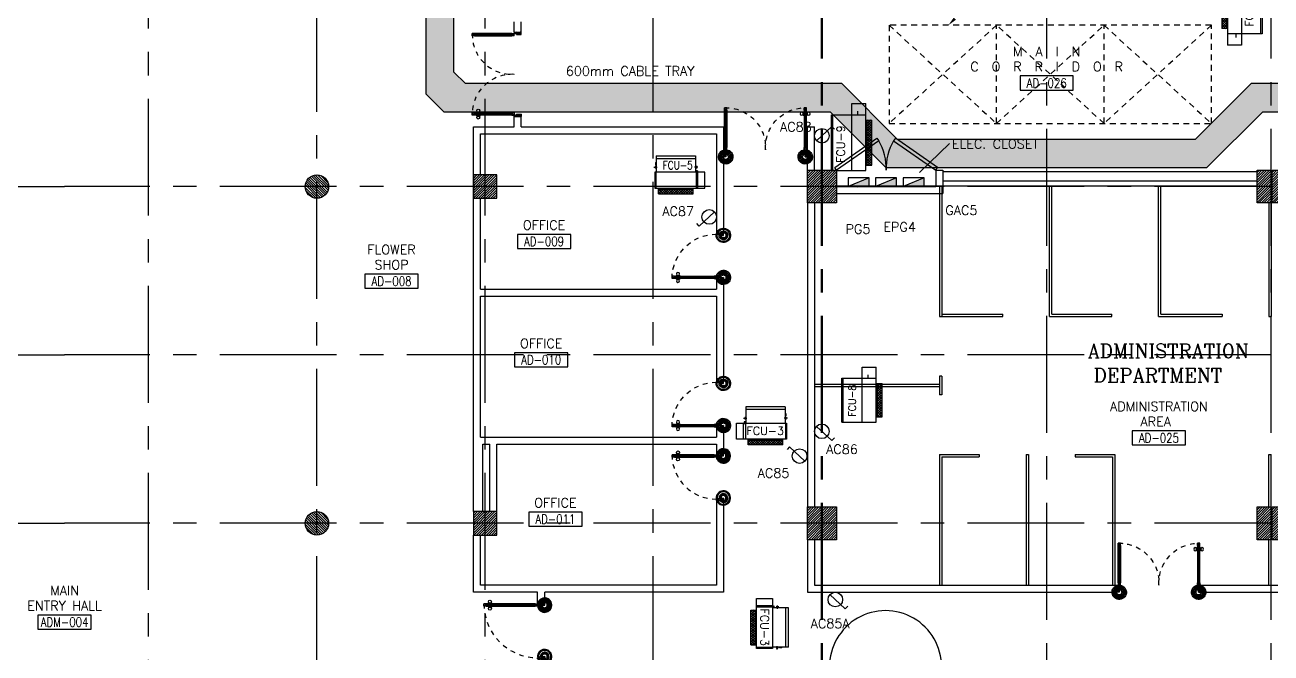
# Model space of a CAD drawing. Extents: x 417866.9 to 417960.2, y 43448 to 43538.2.
# Drawn here: x 417888.85 to 417915.52, y 43471.3 to 43484.73 of the extents above; entities that cross this region are included whole.
import ezdxf
from ezdxf.enums import TextEntityAlignment as Align

# ---------------------------------------------------------------- set-up
doc = ezdxf.new("R2010")
doc.units = 0
doc.header["$MEASUREMENT"] = 0
for name, pattern in [('CENTERX2', [4, 2.5, -0.5, 0.5, -0.5]), ('HIDDEN', [0.375, 0.25, -0.125]), ('HIDDEN2', [0.1875, 0.125, -0.0625])]:
    doc.linetypes.add(name, pattern=pattern)
doc.layers.get('0').update_dxf_attribs({"color": 11, "linetype": 'CONTINUOUS'})
for name, color, linetype in [('AXES', 11, 'CENTERX2'), ('COL', 11, 'CONTINUOUS'), ('DOOR', 11, 'CONTINUOUS'), ('E-HLINE', 3, 'HIDDEN'), ('E-PANELBX', 3, 'CONTINUOUS'), ('E-SOCKETS', 4, 'CONTINUOUS'), ('E-TRAY', 2, 'CONTINUOUS'), ('E-WI', 6, 'CONTINUOUS'), ('EJ', 11, 'CONTINUOUS'), ('FCU', 7, 'CONTINUOUS'), ('HAT', 11, 'CONTINUOUS'), ('HIDDEN', 11, 'HIDDEN2'), ('PART', 11, 'CONTINUOUS'), ('RM-BOX', 11, 'CONTINUOUS'), ('RM-IND', 11, 'CONTINUOUS'), ('RM-NAME', 11, 'CONTINUOUS'), ('RM-NO', 11, 'CONTINUOUS'), ('SCD', 2, 'CONTINUOUS'), ('WALL', 11, 'CONTINUOUS')]:
    doc.layers.add(name, color=color, linetype=linetype)
doc.styles.add('ROMANC', font='romanc', dxfattribs={"height": 0.1})
doc.styles.add('ROMANS', font='ROMANS.shx', dxfattribs={"width": 0.6})

# ---------------------------------------------------------------- blocks, each defined once
blk = doc.blocks.new('DOOR100')
at = {"layer": 'DOOR', "color": 7, "linetype": 'ByBlock'}
for p, q in [((-91, 1205), (-91, 1140)), ((-82, 1205), (-91, 1205)), ((-82, 1140), (-91, 1140)), ((-82, 1128), (-82, 1218)), ((-75, 1218), (-82, 1218)), ((-82, 1205), (-82, 1140)), ((-75, 1128), (-82, 1128)), ((-75, 1250), (-75, 1300)), ((-75, 1300), (-25, 1300)), ((-25, 1300), (-75, 1300)), ((-58, 1250), (-75, 1250)), ((-58, 1250), (-58, 1270)), ((-42, 1270), (-58, 1270)), ((-42, 1250), (-42, 1270)), ((-25, 1250), (-42, 1250)), ((-25, 1250), (-25, 1300)), ((-25, 1218), (-18, 1218)), ((-25, 1128), (-18, 1128)), ((-18, 1128), (-18, 1218)), ((-18, 1205), (-18, 1140)), ((-18, 1205), (-9, 1205)), ((-18, 1140), (-9, 1140)), ((-9, 1205), (-9, 1140)), ((-1200, 0), (-1200, 150)), ((-1200, 150), (-1175, 150)), ((-1200, 150), (-1200, 0)), ((-1150, 0), (-1200, 114)), ((-1150, 0), (-1200, 40)), ((-1150, 0), (-1200, 0)), ((-1175, 150), (-1175, 100)), ((-1175, 100), (-1150, 100)), ((-1150, 0), (-1163, 100)), ((-1150, 100), (-1150, 0)), ((-75, 200), (-58, 200)), ((-75, 150), (-75, 200)), ((-75, 150), (-25, 150)), ((-58, 200), (-58, 180)), ((-58, 180), (-42, 180)), ((-50, 0), (0, 114)), ((-50, 100), (-50, 0)), ((-50, 0), (-37, 100)), ((-25, 100), (-50, 100)), ((-50, 0), (0, 40)), ((-50, 0), (0, 0)), ((-42, 200), (-25, 200)), ((-42, 180), (-42, 200)), ((-25, 200), (-25, 150)), ((0, 150), (-25, 150)), ((-25, 150), (-25, 100)), ((0, 0), (0, 150)), ((0, 150), (0, 0))]:
    blk.add_line(p, q, dxfattribs=at)
at = {"layer": 'DOOR', "linetype": 'ByBlock'}
for p, q in [((-75, 1250), (-75, 200)), ((-58, 200), (-58, 1250)), ((-42, 200), (-42, 1250)), ((-25, 200), (-25, 1250))]:
    blk.add_line(p, q, dxfattribs=at)
at = {"layer": 'DOOR', "color": 7, "linetype": 'ByBlock'}
for centre in [(-124, 1173), (24, 1173)]:
    blk.add_circle(centre, 32.4, dxfattribs=at)
at = {"layer": 'DOOR', "linetype": 'HIDDEN', "ltscale": 0.5}
blk.add_arc((-25, 150), 1150, 90, 180, dxfattribs=at)
at = {"layer": 'DOOR', "color": 7, "linetype": 'ByBlock'}
for centre, radius, start, end in [((-1150, 0), 154, 103.7142, 108.8947), ((-1150, 0), 134, 100.72, 111.8402), ((-1150, 0), 94.4, 90, 121.9818), ((-1150, 0), 74.4, 90, 132.2236), ((-1150, 0), 54.4, 90, 156.7926), ((-1150, 0), 34.4, 90, 180), ((-1150, 0), 14.4, 90, 180), ((-50, 0), 94.4, 58.0182, 90), ((-50, 0), 74.4, 47.7764, 90), ((-50, 0), 54.4, 23.2074, 90), ((-50, 0), 34.4, 0, 90), ((-50, 0), 14.4, 0, 90), ((-50, 0), 134, 68.1598, 79.28), ((-50, 0), 114, 64.0838, 77.3774), ((-50, 0), 154, 71.1053, 76.2858)]:
    blk.add_arc(centre, radius, start, end, dxfattribs=at)
blk = doc.blocks.new('A$C49F1192B')
at = {"layer": 'DOOR', "color": 0, "linetype": 'ByBlock', "xscale": -1, "rotation": 270}
blk.add_blockref('DOOR100', (0, 1200), dxfattribs=at)
blk = doc.blocks.new('COL50')
at = {"layer": 'COL'}
blk.add_lwpolyline([(-250, 250), (-250, -250), (250, -250), (250, 250)], close=True, dxfattribs=at)
blk = doc.blocks.new('*X99')
at = {"color": 0}
for p, q in [((203889, 17902), (204348, 18361)), ((203889, 17955), (204295, 18361)), ((203889, 18008), (204242, 18361)), ((203889, 18061), (204189, 18361)), ((203889, 18114), (204136, 18361)), ((203889, 18167), (204083, 18361)), ((203889, 18220), (204030, 18361)), ((203889, 18273), (203977, 18361)), ((203889, 18326), (203923, 18361)), ((203901, 17861), (204389, 18349)), ((203954, 17861), (204389, 18296)), ((204007, 17861), (204389, 18243)), ((204060, 17861), (204389, 18190)), ((204113, 17861), (204389, 18137)), ((204166, 17861), (204389, 18084)), ((204219, 17861), (204389, 18031)), ((204272, 17861), (204389, 17978)), ((204325, 17861), (204389, 17924)), ((204378, 17861), (204389, 17871))]:
    blk.add_line(p, q, dxfattribs=at)
blk = doc.blocks.new('RM1')
at = {"layer": 'RM-BOX'}
blk.add_lwpolyline([(570, -200), (-570, -200), (-570, -500), (570, -500)], close=True, dxfattribs=at)
at = {"layer": 'RM-NAME', "style": 'ROMANS'}
for tag, p in [('ROOMNAME1', (0, 324)), ('ROOMNAME2', (0, 0))]:
    blk.add_attdef(tag, text='', height=200, dxfattribs=at).set_placement(p, align=Align.MIDDLE)
at = {"layer": 'RM-NO', "style": 'ROMANS', "width": 0.8}
blk.add_attdef('ROOMNO', text='', height=200, dxfattribs=at).set_placement((0, -350), align=Align.MIDDLE)
blk = doc.blocks.new('*X96')
at = {"color": 0}
for p, q in [((203888, 25061), (204388, 25561)), ((203889, 25114), (204335, 25561)), ((203889, 25167), (204282, 25561)), ((203889, 25220), (204229, 25561)), ((203889, 25273), (204176, 25561)), ((203889, 25326), (204123, 25561)), ((203889, 25379), (204070, 25561)), ((203889, 25432), (204017, 25561)), ((203889, 25486), (203964, 25561)), ((203889, 25539), (203911, 25561)), ((203941, 25061), (204389, 25508)), ((203994, 25061), (204389, 25455)), ((204047, 25061), (204389, 25402)), ((204100, 25061), (204389, 25349)), ((204153, 25061), (204389, 25296)), ((204207, 25061), (204389, 25243)), ((204260, 25061), (204389, 25190)), ((204313, 25061), (204389, 25137)), ((204366, 25061), (204389, 25084))]:
    blk.add_line(p, q, dxfattribs=at)
blk = doc.blocks.new('A$C272A55A0')
at = {"layer": 'DOOR', "color": 0, "linetype": 'ByBlock'}
for p, q in [((0, 900), (0, 1050)), ((50, 1050), (0, 1050)), ((0, 900), (25, 900)), ((25, 950), (50, 950)), ((25, 900), (25, 950)), ((75, 900), (25, 900)), ((25, 850), (25, 900)), ((42, 850), (25, 850)), ((58, 870), (42, 870)), ((42, 870), (42, 850)), ((50, 950), (50, 1050)), ((58, 850), (58, 870)), ((75, 850), (58, 850)), ((75, 900), (75, 850)), ((1725, 900), (1775, 900)), ((1725, 900), (1725, 850)), ((1725, 850), (1742, 850)), ((1742, 870), (1758, 870)), ((1742, 850), (1742, 870)), ((1750, 950), (1750, 1050)), ((1750, 1050), (1800, 1050)), ((1775, 950), (1750, 950)), ((1758, 870), (1758, 850)), ((1758, 850), (1775, 850)), ((1775, 900), (1775, 950)), ((1800, 900), (1775, 900)), ((1775, 850), (1775, 900)), ((1800, 1050), (1800, 900)), ((25, 50), (42, 50)), ((25, 50), (25, 0)), ((25, 0), (75, 0)), ((75, 0), (25, 0)), ((42, 50), (42, 30)), ((42, 30), (58, 30)), ((58, 50), (75, 50)), ((58, 50), (58, 30)), ((75, 50), (75, 0)), ((1718, 160), (1709, 160)), ((1709, 95), (1709, 160)), ((1718, 95), (1709, 95)), ((1725, 173), (1718, 173)), ((1718, 173), (1718, 83)), ((1718, 95), (1718, 160)), ((1725, 83), (1718, 83)), ((1742, 50), (1725, 50)), ((1725, 50), (1725, 0)), ((1775, 0), (1725, 0)), ((1725, 0), (1775, 0)), ((1742, 50), (1742, 30)), ((1758, 30), (1742, 30)), ((1775, 50), (1758, 50)), ((1758, 50), (1758, 30)), ((1775, 173), (1782, 173)), ((1775, 83), (1782, 83)), ((1775, 50), (1775, 0)), ((1782, 173), (1782, 83)), ((1782, 160), (1791, 160)), ((1782, 95), (1782, 160)), ((1782, 95), (1791, 95)), ((1791, 95), (1791, 160))]:
    blk.add_line(p, q, dxfattribs=at)
at = {"layer": 'DOOR', "color": 9, "linetype": 'ByBlock'}
for p, q in [((50, 1050), (0, 1010)), ((50, 1050), (0, 937)), ((50, 1050), (37, 950)), ((1750, 1050), (1800, 1010)), ((1750, 1050), (1800, 937)), ((1750, 1050), (1763, 950))]:
    blk.add_line(p, q, dxfattribs=at)
at = {"layer": 'DOOR', "linetype": 'ByBlock'}
for p, q in [((25, 850), (25, 50)), ((42, 850), (42, 50)), ((58, 850), (58, 50)), ((75, 50), (75, 850)), ((1725, 50), (1725, 850)), ((1742, 850), (1742, 50)), ((1758, 850), (1758, 50)), ((1775, 850), (1775, 50))]:
    blk.add_line(p, q, dxfattribs=at)
at = {"layer": 'DOOR', "color": 0, "linetype": 'ByBlock'}
for centre in [(1676, 128), (1824, 128)]:
    blk.add_circle(centre, 32.4, dxfattribs=at)
at = {"layer": 'DOOR', "color": 9, "linetype": 'ByBlock'}
for centre, radius, start, end in [((50, 1050), 54.4, 203.2074, 270), ((50, 1050), 74.4, 227.7764, 270), ((50, 1050), 94.4, 238.0182, 270), ((50, 1050), 114, 244.0838, 257.3774), ((50, 1050), 134, 248.1598, 259.28), ((50, 1050), 154, 251.1053, 256.2858), ((50, 1050), 34.4, 180, 270), ((50, 1050), 14.4, 180, 270), ((1750, 1050), 14.4, 270, 0), ((1750, 1050), 34.4, 270, 0), ((1750, 1050), 54.4, 270, 336.7926), ((1750, 1050), 74.4, 270, 312.2236), ((1750, 1050), 94.4, 270, 301.9818), ((1750, 1050), 114, 282.6226, 295.9162), ((1750, 1050), 134, 280.72, 291.8402), ((1750, 1050), 154, 283.7142, 288.8947)]:
    blk.add_arc(centre, radius, start, end, dxfattribs=at)
at = {"layer": 'DOOR', "linetype": 'HIDDEN', "ltscale": 0.5}
for centre, start, end in [((50, 851), 268.3174, 3.2965), ((1750, 851), 176.7035, 271.6826)]:
    blk.add_arc(centre, 851, start, end, dxfattribs=at)
at = {"layer": 'WALL', "linetype": 'ByBlock'}
blk.add_line((1800, 900), (1800, 1050), dxfattribs=at)
blk = doc.blocks.new('C11')
at = {"layer": 'HAT'}
h = blk.add_hatch(dxfattribs=at)
h.set_pattern_fill('ANSI31', color=256, scale=300, style=0)
h.set_pattern_definition([(45, (-383765.23, -62181), (-26.5165043, 26.5165043), [])])
h.paths.add_polyline_path([(-20, 350), (-20, 700), (-320, 700), (-320, 350)])
h.paths.add_polyline_path([(-320, 0), (-20, 0), (-20, 350), (-320, 350)])
h = blk.add_hatch(dxfattribs=at)
h.set_pattern_fill('ANSI31', color=256, scale=300, style=0)
h.set_pattern_definition([(45, (-383445.23, -62181), (-26.5165043, 26.5165043), [])])
h.paths.add_polyline_path([(300, 350), (300, 700), (0, 700), (0, 350)])
h.paths.add_polyline_path([(0, 0), (300, 0), (300, 350), (0, 350)])
at = {"layer": 'COL'}
for points in [[(-20, 700), (-20, 0), (-320, 0), (-320, 700)], [(300, 700), (300, 0), (0, 0), (0, 700)]]:
    blk.add_lwpolyline(points, close=True, dxfattribs=at)
blk = doc.blocks.new('DOOR1000')
at = {"layer": 'DOOR', "color": 7, "linetype": 'ByBlock'}
for p, q in [((-150, 0), (0, 0)), ((-150, 0), (-150, -25)), ((0, -50), (-114, 0)), ((0, -50), (-40, 0)), ((0, -50), (0, 0)), ((-1100, -25), (-1100, -75)), ((-1100, -75), (-1100, -25)), ((-1050, -25), (-1100, -25)), ((-1050, -75), (-1100, -75)), ((-1070, -42), (-1070, -58)), ((-1050, -42), (-1070, -42)), ((-1050, -58), (-1070, -58)), ((-1050, -25), (-1050, -42)), ((-1050, -58), (-1050, -75)), ((-1018, -25), (-1018, -18)), ((-928, -18), (-1018, -18)), ((-1018, -75), (-1018, -82)), ((-928, -82), (-1018, -82)), ((-1005, -18), (-1005, -9)), ((-1005, -9), (-940, -9)), ((-1005, -18), (-940, -18)), ((-1005, -82), (-1005, -91)), ((-1005, -82), (-940, -82)), ((-1005, -91), (-940, -91)), ((-940, -18), (-940, -9)), ((-940, -82), (-940, -91)), ((-928, -25), (-928, -18)), ((-928, -75), (-928, -82)), ((-200, -25), (-150, -25)), ((-200, -42), (-200, -25)), ((-180, -42), (-200, -42)), ((-200, -58), (-180, -58)), ((-200, -75), (-200, -58)), ((-150, -75), (-200, -75)), ((-180, -58), (-180, -42)), ((-150, -25), (-100, -25)), ((-150, -75), (-150, -25)), ((-100, -25), (-100, -50)), ((0, -50), (-100, -37)), ((-100, -50), (0, -50)), ((-150, -975), (-100, -975)), ((-150, -1000), (-150, -975)), ((-150, -1000), (0, -1000)), ((0, -1000), (-150, -1000)), ((0, -950), (-114, -1000)), ((-100, -975), (-100, -950)), ((0, -950), (-100, -963)), ((-100, -950), (0, -950)), ((0, -950), (-40, -1000)), ((0, -950), (0, -1000))]:
    blk.add_line(p, q, dxfattribs=at)
at = {"layer": 'DOOR', "linetype": 'ByBlock'}
for p, q in [((-200, -25), (-1050, -25)), ((-200, -42), (-1050, -42)), ((-200, -58), (-1050, -58)), ((-1050, -75), (-200, -75))]:
    blk.add_line(p, q, dxfattribs=at)
at = {"layer": 'DOOR', "color": 7, "linetype": 'ByBlock'}
for centre in [(-973, 24), (-973, -124)]:
    blk.add_circle(centre, 32.4, dxfattribs=at)
for centre, radius, start, end in [((0, -50), 154, 161.1053, 166.2858), ((0, -50), 94.4, 148.0182, 180), ((0, -50), 134, 158.1598, 169.28), ((0, -50), 114, 154.0838, 167.3774), ((0, -50), 74.4, 137.7764, 180), ((0, -50), 54.4, 113.2074, 180), ((0, -50), 34.4, 90, 180), ((0, -50), 14.4, 90, 180), ((0, -950), 154, 193.7142, 198.8947), ((0, -950), 134, 190.72, 201.8402), ((0, -950), 94.4, 180, 211.9818), ((0, -950), 74.4, 180, 222.2236), ((0, -950), 54.4, 180, 246.7926), ((0, -950), 34.4, 180, 270), ((0, -950), 14.4, 180, 270)]:
    blk.add_arc(centre, radius, start, end, dxfattribs=at)
at = {"layer": 'DOOR', "linetype": 'HIDDEN', "ltscale": 0.5}
blk.add_arc((-150, -25), 950, 180, 270, dxfattribs=at)
blk = doc.blocks.new('*X222')
at = {"color": 0}
for p, q in [((-750, 2538), (-672, 2616)), ((-750, 2591), (-725, 2616)), ((-660, 2516), (-750, 2606)), ((-713, 2516), (-750, 2553)), ((-719, 2516), (-619, 2616)), ((-607, 2516), (-707, 2616)), ((-666, 2516), (-566, 2616)), ((-554, 2516), (-654, 2616)), ((-613, 2516), (-513, 2616)), ((-501, 2516), (-601, 2616)), ((-560, 2516), (-460, 2616)), ((-448, 2516), (-548, 2616)), ((-507, 2516), (-407, 2616)), ((-394, 2516), (-494, 2616)), ((-454, 2516), (-354, 2616)), ((-341, 2516), (-441, 2616)), ((-401, 2516), (-301, 2616)), ((-288, 2516), (-388, 2616)), ((-348, 2516), (-248, 2616)), ((-235, 2516), (-335, 2616)), ((-295, 2516), (-195, 2616)), ((-182, 2516), (-282, 2616)), ((-242, 2516), (-142, 2616)), ((-129, 2516), (-229, 2616)), ((-189, 2516), (-89, 2616)), ((-76, 2516), (-176, 2616)), ((-136, 2516), (-36, 2616)), ((-23, 2516), (-123, 2616)), ((-83, 2516), (17, 2616)), ((30, 2516), (-70, 2616)), ((-30, 2516), (70, 2616)), ((83, 2516), (-17, 2616)), ((23, 2516), (123, 2616)), ((136, 2516), (36, 2616)), ((76, 2516), (176, 2616)), ((189, 2516), (89, 2616)), ((129, 2516), (215, 2601)), ((215, 2543), (142, 2616)), ((182, 2516), (215, 2548)), ((215, 2596), (195, 2616))]:
    blk.add_line(p, q, dxfattribs=at)
blk = doc.blocks.new('WAP16')
at = {"color": 6}
for p, q in [((-597, 0), (-597, -737)), ((-597, 0), (597, 0)), ((597, 0), (597, -737)), ((-597, -437), (597, -437)), ((-597, -737), (597, -737))]:
    blk.add_line(p, q, dxfattribs=at)
at = {"color": 2}
for p, q in [((-597, -32), (597, -32)), ((597, -437), (835, -437)), ((835, -437), (835, -737)), ((-482, -737), (-482, -862)), ((-482, -762), (482, -762)), ((482, -737), (482, -862)), ((597, -737), (835, -737)), ((-482, -862), (482, -862))]:
    blk.add_line(p, q, dxfattribs=at)
at = {"color": 7}
blk.add_line((597, -562), (670, -562), dxfattribs=at)
at = {"color": 2}
blk.add_blockref('*X222', (268, -3378), dxfattribs=at)
blk = doc.blocks.new('*X220')
at = {"color": 0}
for p, q in [((23912, -1650), (23966, -1596)), ((23912, -1597), (23913, -1596)), ((23919, -1696), (24019, -1596)), ((24023, -1696), (23923, -1596)), ((23972, -1696), (24072, -1596)), ((24076, -1696), (23976, -1596)), ((24025, -1696), (24125, -1596)), ((24129, -1696), (24029, -1596)), ((24078, -1696), (24178, -1596)), ((24182, -1696), (24082, -1596)), ((24131, -1696), (24231, -1596)), ((24235, -1696), (24135, -1596)), ((24184, -1696), (24284, -1596)), ((24288, -1696), (24188, -1596)), ((24237, -1696), (24337, -1596)), ((24341, -1696), (24241, -1596)), ((24290, -1696), (24390, -1596)), ((24394, -1696), (24294, -1596)), ((24343, -1696), (24443, -1596)), ((24447, -1696), (24347, -1596)), ((24396, -1696), (24496, -1596)), ((24500, -1696), (24400, -1596)), ((24449, -1696), (24549, -1596)), ((24553, -1696), (24453, -1596)), ((24502, -1696), (24602, -1596)), ((24606, -1696), (24506, -1596)), ((24624, -1660), (24559, -1596)), ((24624, -1607), (24612, -1596)), ((23970, -1696), (23912, -1638)), ((23917, -1696), (23912, -1691)), ((24555, -1696), (24624, -1628)), ((24608, -1696), (24624, -1681))]:
    blk.add_line(p, q, dxfattribs=at)
blk = doc.blocks.new('WAP12')
at = {"color": 6}
for p, q in [((-559, 529), (381, 529)), ((-559, 529), (-559, -208)), ((381, 529), (381, -208)), ((-559, 92), (381, 92)), ((-559, -208), (381, -208))]:
    blk.add_line(p, q, dxfattribs=at)
at = {"color": 2}
for p, q in [((-559, 497), (381, 497)), ((381, 92), (619, 92)), ((619, 92), (619, -208)), ((-445, -208), (-445, -333)), ((-445, -233), (267, -233)), ((267, -208), (267, -333)), ((381, -208), (619, -208)), ((-445, -333), (267, -333))]:
    blk.add_line(p, q, dxfattribs=at)
at = {"color": 7}
blk.add_line((381, -34), (455, -34), dxfattribs=at)
at = {"color": 2}
blk.add_blockref('*X220', (-24357, 1362), dxfattribs=at)
blk = doc.blocks.new('*X226')
at = {"color": 0}
for p, q in [((16890, -2467), (16943, -2414)), ((16890, -2520), (16990, -2420)), ((16990, -2565), (16890, -2465)), ((16890, -2573), (16990, -2473)), ((16990, -2619), (16890, -2519)), ((16890, -2626), (16990, -2526)), ((16990, -2672), (16890, -2572)), ((16890, -2679), (16990, -2579)), ((16990, -2725), (16890, -2625)), ((16890, -2732), (16990, -2632)), ((16990, -2512), (16892, -2414)), ((16990, -2459), (16945, -2414)), ((16990, -2778), (16890, -2678)), ((16890, -2785), (16990, -2685)), ((16990, -2831), (16890, -2731)), ((16890, -2838), (16990, -2738)), ((16990, -2884), (16890, -2784)), ((16890, -2891), (16990, -2791)), ((16990, -2937), (16890, -2837)), ((16890, -2944), (16990, -2844)), ((16990, -2990), (16890, -2890)), ((16890, -2997), (16990, -2897)), ((16990, -3043), (16890, -2943)), ((16890, -3050), (16990, -2950)), ((16990, -3096), (16890, -2996)), ((16890, -3103), (16990, -3003)), ((16990, -3149), (16890, -3049)), ((16944, -3155), (16890, -3102)), ((16892, -3155), (16990, -3056)), ((16945, -3155), (16990, -3109))]:
    blk.add_line(p, q, dxfattribs=at)
blk = doc.blocks.new('WHE06')
at = {"color": 2}
for p, q in [((689, 621), (346, 621)), ((346, 621), (346, 469)), ((689, 469), (689, 621)), ((60, -422), (60, 422)), ((212, 437), (269, 437)), ((232, 452), (232, 422)), ((232, 452), (252, 452)), ((242, 472), (242, 399)), ((252, 452), (252, 422)), ((305, 448), (373, 448)), ((321, 458), (321, 438)), ((321, 458), (346, 458)), ((321, 438), (346, 438)), ((346, 430), (689, 430)), ((811, 371), (689, 371)), ((711, -371), (711, 371)), ((811, -371), (811, 371)), ((142, -437), (142, -422)), ((142, -437), (197, -437)), ((197, -437), (197, -422)), ((221, -437), (269, -437)), ((232, -452), (232, -422)), ((232, -452), (252, -452)), ((242, -472), (242, -399)), ((252, -452), (252, -422)), ((346, -430), (689, -430)), ((811, -371), (689, -371))]:
    blk.add_line(p, q, dxfattribs=at)
at = {"color": 6}
for p, q in [((0, -422), (0, 422)), ((0, 422), (346, 422)), ((346, 469), (346, -451)), ((689, 469), (346, 469)), ((689, -451), (689, 469)), ((0, -422), (346, -422)), ((346, -451), (689, -451))]:
    blk.add_line(p, q, dxfattribs=at)
at = {"color": 2}
blk.add_blockref('*X226', (-16179, 2784), dxfattribs=at)
blk = doc.blocks.new('E-PBX')
at = {"layer": 'E-PANELBX'}
h = blk.add_hatch(color=256, dxfattribs=at)
h.paths.add_polyline_path([(34, 190), (-225, 190), (34, 81)])
h.paths.add_polyline_path([(225, 190), (34, 190), (34, 81), (225, 0)])
blk.add_line((225, 0), (-225, 190), dxfattribs=at)
blk.add_lwpolyline([(-225, 190), (225, 190), (225, 0), (-225, 0)], close=True, dxfattribs=at)

msp = doc.modelspace()

# ---------------------------------------------------------------- hatches: boundary and pattern name
at = {"layer": 'HAT'}
h = msp.add_hatch(dxfattribs=at)
h.set_pattern_fill('ANGLE', color=256, style=0)
h.set_pattern_definition([(0, (0, 0), (0, 0.275), [0.2, -0.075]), (90, (0, 0), (-0.275, 2e-17), [0.2, -0.075])])
h.paths.add_polyline_path([(417898.0311, 43492.6743), (417897.4311, 43492.6743), (417897.4311, 43483.2546), (417897.8107, 43482.875), (417906.0796, 43482.875), (417907.2753, 43481.6793), (417914.1411, 43481.6793), (417915.3368, 43482.875), (417933.6467, 43482.875), (417933.9467, 43482.575), (417933.9467, 43474.8441), (417934.3225, 43474.4684), (417942.1008, 43474.4684), (417942.1008, 43474.7684), (417934.4467, 43474.7684), (417934.2467, 43474.9684), (417934.2467, 43482.575), (417934.5467, 43482.875), (417936.3308, 43482.875), (417936.6308, 43483.175), (417938.2984, 43483.175), (417938.7484, 43483.625), (417938.7484, 43489.0378), (417938.4484, 43489.0378), (417938.4484, 43483.7492), (417938.1741, 43483.475), (417915.0883, 43483.475), (417913.8926, 43482.2793), (417907.5238, 43482.2793), (417906.3281, 43483.475), (417898.2796, 43483.475), (417898.0311, 43483.7235)])
h = msp.add_hatch(dxfattribs=at)
h.set_pattern_fill('ANSI31', color=256, scale=0.3, style=0)
h.set_pattern_definition([(135, (417956.33802, 43437.639878), (0.026516504, 0.026516504), [])])
h.paths.add_polyline_path([(417895.3477, 43481.2743), (417895.0977, 43481.2743), (417895.0977, 43481.5243, -0.4142136)])
h.paths.add_polyline_path([(417895.0977, 43481.5243), (417895.0977, 43481.2743), (417894.8477, 43481.2743, -0.4142136)])
h.paths.add_polyline_path([(417894.8477, 43481.2743), (417895.0977, 43481.2743), (417895.0977, 43481.0243, -0.4142136)])
h.paths.add_polyline_path([(417895.0977, 43481.2743), (417895.3477, 43481.2743, -0.4142136), (417895.0977, 43481.0243)])
h = msp.add_hatch(dxfattribs=at)
h.set_pattern_fill('ANSI31', color=256, scale=0.3, style=0)
h.set_pattern_definition([(135, (417956.33802, 43430.439878), (0.026516504, 0.026516504), [])])
h.paths.add_polyline_path([(417895.3477, 43474.0743), (417895.0977, 43474.0743), (417895.0977, 43474.3243, -0.4142136)])
h.paths.add_polyline_path([(417895.0977, 43474.3243), (417895.0977, 43474.0743), (417894.8477, 43474.0743, -0.4142136)])
h.paths.add_polyline_path([(417894.8477, 43474.0743), (417895.0977, 43474.0743), (417895.0977, 43473.8243, -0.4142136)])
h.paths.add_polyline_path([(417895.0977, 43474.0743), (417895.3477, 43474.0743, -0.4142136), (417895.0977, 43473.8243)])

# ---------------------------------------------------------------- linework, layer by layer
at = {"layer": 'AXES'}
for p, q in [((417891.4966, 43448.6529), (417891.4966, 43537.5491)), ((417898.6966, 43448.6529), (417898.6966, 43537.5491)), ((417910.7166, 43460.01), (417910.7166, 43537.5491)), ((417905.8966, 43460.01), (417905.8966, 43537.1991)), ((417905.9166, 43460.01), (417905.9166, 43537.1991)), ((417915.5166, 43460.01), (417915.5166, 43537.1991)), ((417895.0966, 43466.8743), (417895.0966, 43525.6943)), ((417902.2966, 43466.8743), (417902.2966, 43525.6943)), ((417867.6171, 43481.2743), (417889.6966, 43481.2743)), ((417959.5194, 43481.2743), (417889.6966, 43481.2743)), ((417867.6171, 43477.6743), (417889.6966, 43477.6743)), ((417959.5194, 43477.6743), (417889.6966, 43477.6743)), ((417867.6171, 43474.0743), (417889.6966, 43474.0743)), ((417959.5194, 43474.0743), (417889.6966, 43474.0743))]:
    msp.add_line(p, q, dxfattribs=at)
at = {"layer": 'DOOR', "ltscale": 0.5}
msp.add_arc((417907.2659, 43471.0073), 1.1993, 359.96652, 180.03348, dxfattribs=at)
at = {"layer": 'E-SOCKETS'}
for p, q in [((417905.7889, 43482.2537), (417906.1168, 43482.5588)), ((417906.1168, 43482.5588), (417906.1713, 43482.5003)), ((417903.6076, 43480.7312), (417903.2797, 43480.4261)), ((417903.2797, 43480.4261), (417903.2252, 43480.4846)), ((417905.7885, 43476.1473), (417906.1164, 43475.8421)), ((417906.1164, 43475.8421), (417906.1708, 43475.9006)), ((417905.2141, 43475.71), (417905.1596, 43475.6515)), ((417905.542, 43475.4049), (417905.2141, 43475.71)), ((417906.0769, 43472.5495), (417906.4047, 43472.2444)), ((417906.4047, 43472.2444), (417906.4592, 43472.3029))]:
    msp.add_line(p, q, dxfattribs=at)
for centre in [(417905.9033, 43482.3601), (417903.4932, 43480.6248), (417905.9029, 43476.0408), (417905.4276, 43475.5113), (417906.1913, 43472.4431)]:
    msp.add_circle(centre, 0.1562, dxfattribs=at)
at = {"layer": 'E-TRAY', "color": 4}
for points in [[(417898.0311, 43492.6743), (417897.4311, 43492.6743), (417897.4311, 43483.2546), (417897.8107, 43482.875), (417906.0796, 43482.875), (417907.2753, 43481.6793), (417914.1411, 43481.6793), (417915.3368, 43482.875), (417933.6467, 43482.875)], [(417938.1741, 43483.475), (417915.0883, 43483.475), (417913.8926, 43482.2793), (417907.5238, 43482.2793), (417906.3281, 43483.475), (417898.2796, 43483.475), (417898.0311, 43483.7235), (417898.0311, 43492.6743)]]:
    msp.add_lwpolyline(points, dxfattribs=at)
at = {"layer": 'E-WI', "color": 4}
for points in [[(417906.6719, 43481.2583, 0, 0.1162, 0), (417906.662, 43481.0261, 0, 0, 0), (417906.6581, 43480.9547, 0, 0, 0), (417906.6562, 43480.5522, 0, 0, 0)], [(417907.3249, 43481.2583, 0, 0.1162, 0), (417907.315, 43481.0261, 0, 0, 0), (417907.3111, 43480.9547, 0, 0, 0), (417907.3092, 43480.5522, 0, 0, 0)], [(417907.9479, 43481.2583, 0, 0.1162, 0), (417908.1191, 43481.1011, 0, 0, 0), (417908.1712, 43481.0521, 0, 0, 0), (417908.4778, 43480.7913, 0, 0, 0)]]:
    msp.add_lwpolyline(points, format="xyseb", dxfattribs=at)
at = {"layer": 'HAT'}
msp.add_line((417907.9957, 43481.5785), (417908.6325, 43482.1988), dxfattribs=at)
at = {"layer": 'HIDDEN'}
for p, q in [((417914.2416, 43484.7243), (417907.3416, 43484.7243)), ((417907.3416, 43484.7243), (417907.3416, 43482.6243)), ((417909.6416, 43484.7243), (417907.3416, 43482.6243)), ((417907.3416, 43484.7243), (417909.6416, 43482.6243)), ((417911.9416, 43482.6243), (417909.6416, 43484.7243)), ((417909.6416, 43482.6243), (417911.9416, 43484.7243)), ((417909.6416, 43482.6243), (417909.6416, 43484.7243)), ((417909.6416, 43482.6243), (417909.6416, 43484.7243)), ((417914.2416, 43484.7243), (417911.9416, 43482.6243)), ((417911.9416, 43484.7243), (417914.2416, 43482.6243)), ((417911.9416, 43482.6243), (417911.9416, 43484.7243)), ((417911.9416, 43482.6243), (417911.9416, 43484.7243)), ((417914.2416, 43482.6243), (417914.2416, 43484.7243)), ((417907.3416, 43482.6243), (417914.2416, 43482.6243))]:
    msp.add_line(p, q, dxfattribs=at)
at = {"layer": 'PART'}
for p, q in [((417908.4216, 43481.2893), (417908.4216, 43478.4943)), ((417908.4716, 43481.2893), (417908.4716, 43478.4943)), ((417910.7783, 43478.4943), (417910.7783, 43481.2893)), ((417910.8283, 43478.5443), (417910.8283, 43481.2893)), ((417913.11, 43478.4943), (417913.11, 43481.2893)), ((417913.16, 43478.5443), (417913.16, 43481.2893)), ((417915.4666, 43480.9243), (417915.4666, 43478.4943)), ((417915.5166, 43480.9243), (417915.5166, 43478.4943)), ((417908.4716, 43478.5443), (417909.7783, 43478.5443)), ((417909.7783, 43478.4943), (417909.7783, 43478.5443)), ((417910.8283, 43478.5443), (417912.11, 43478.5443)), ((417912.11, 43478.4943), (417912.11, 43478.5443)), ((417913.16, 43478.5443), (417914.4666, 43478.5443)), ((417914.4666, 43478.5443), (417914.4666, 43478.4943)), ((417908.4216, 43478.4943), (417909.7783, 43478.4943)), ((417910.7783, 43478.4943), (417912.11, 43478.4943)), ((417913.11, 43478.4943), (417914.4666, 43478.4943)), ((417915.4666, 43478.4943), (417915.5166, 43478.4943)), ((417908.4716, 43477.2193), (417908.4216, 43477.2193)), ((417908.4216, 43477.2193), (417908.4216, 43476.8193)), ((417908.4716, 43477.2193), (417908.4716, 43476.8193)), ((417908.4216, 43477.0443), (417905.7466, 43477.0443)), ((417908.4216, 43476.9943), (417905.7466, 43476.9943)), ((417908.4716, 43476.8193), (417908.4216, 43476.8193)), ((417908.4216, 43475.5443), (417908.4216, 43472.7493)), ((417908.4216, 43475.5443), (417909.2729, 43475.5443)), ((417908.4716, 43475.4943), (417908.4716, 43472.7493)), ((417908.4716, 43475.4943), (417909.2729, 43475.4943)), ((417909.2729, 43475.5443), (417909.2729, 43475.4943)), ((417910.2729, 43475.5443), (417910.2729, 43472.7493)), ((417910.2729, 43475.5443), (417910.3229, 43475.5443)), ((417910.3229, 43475.5443), (417910.3229, 43472.7493)), ((417911.3229, 43475.5443), (417911.3229, 43475.4943)), ((417911.3229, 43475.5443), (417912.1742, 43475.5443)), ((417911.3229, 43475.4943), (417912.1242, 43475.4943)), ((417912.1242, 43475.4943), (417912.1242, 43472.7493)), ((417912.1742, 43475.5443), (417912.1742, 43472.7493)), ((417915.4666, 43475.5443), (417915.5166, 43475.5443)), ((417915.4666, 43474.4243), (417915.4666, 43475.5443)), ((417915.5166, 43474.4243), (417915.5166, 43475.5443)), ((417915.4666, 43472.7493), (417915.4666, 43473.7243)), ((417915.5166, 43472.7493), (417915.5166, 43473.7243))]:
    msp.add_line(p, q, dxfattribs=at)
at = {"layer": 'RM-IND'}
msp.add_solid([(417908.7742, 43484.8418), (417908.7272, 43484.889), (417908.6089, 43484.7243)], dxfattribs=at)
at = {"layer": 'WALL'}
for p, q in [((417899.3216, 43484.5743), (417899.3216, 43484.7993)), ((417899.4716, 43484.5743), (417899.4716, 43484.7993)), ((417899.3216, 43484.5743), (417899.4716, 43484.5743)), ((417898.4466, 43482.5493), (417899.3216, 43482.5493)), ((417898.4466, 43477.7493), (417898.4466, 43482.5493)), ((417899.3216, 43482.5493), (417899.3216, 43482.7743)), ((417899.3216, 43482.7743), (417899.4716, 43482.7743)), ((417899.4716, 43482.5493), (417899.4716, 43482.7743)), ((417899.4716, 43482.5493), (417903.7966, 43482.5493)), ((417903.7966, 43482.5493), (417903.7966, 43480.2813)), ((417905.5966, 43481.6243), (417905.5966, 43482.5493)), ((417905.5966, 43482.5493), (417905.7466, 43482.5493)), ((417905.7466, 43481.6243), (417905.7466, 43482.5493)), ((417898.5966, 43482.3993), (417903.6466, 43482.3993)), ((417898.5966, 43481.5243), (417898.5966, 43482.3993)), ((417903.6466, 43482.3993), (417903.6466, 43480.2813)), ((417908.3416, 43481.6243), (417908.3416, 43481.2743)), ((417908.3416, 43481.6243), (417908.4916, 43481.6243)), ((417908.4916, 43481.6243), (417908.4916, 43481.1243)), ((417908.4916, 43481.5993), (417915.2166, 43481.5993)), ((417906.2166, 43481.2893), (417915.2166, 43481.2893)), ((417906.2166, 43481.2743), (417908.3416, 43481.2743)), ((417908.4916, 43481.3993), (417915.2166, 43481.3993)), ((417898.5966, 43479.0813), (417898.5966, 43481.0243)), ((417906.2166, 43481.1243), (417908.4916, 43481.1243)), ((417905.5966, 43480.9243), (417905.5966, 43474.4243)), ((417905.7466, 43480.9243), (417905.7466, 43474.4243)), ((417903.6466, 43480.2813), (417903.7966, 43480.2813)), ((417898.5966, 43479.0813), (417903.6466, 43479.0813)), ((417903.6466, 43479.2813), (417903.6466, 43479.0813)), ((417903.6466, 43479.2813), (417903.7966, 43479.2813)), ((417903.7966, 43479.2813), (417903.7966, 43477.1153)), ((417898.5966, 43478.9313), (417903.6466, 43478.9313)), ((417898.5966, 43475.9153), (417898.5966, 43478.9313)), ((417903.6466, 43478.9313), (417903.6466, 43477.1153)), ((417898.4466, 43474.3243), (417898.4466, 43477.7493)), ((417903.6466, 43477.1153), (417903.7966, 43477.1153)), ((417898.5966, 43475.9153), (417903.6466, 43475.9153)), ((417903.6466, 43476.1153), (417903.6466, 43475.9153)), ((417903.6466, 43476.1153), (417903.7966, 43476.1153)), ((417903.7966, 43476.1153), (417903.7966, 43475.5653)), ((417898.6466, 43475.7653), (417898.7966, 43475.7653)), ((417898.6466, 43474.3243), (417898.6466, 43475.7653)), ((417898.7966, 43474.3243), (417898.7966, 43475.7653)), ((417898.9466, 43474.3243), (417898.9466, 43475.7653)), ((417898.9466, 43475.7653), (417903.6466, 43475.7653)), ((417903.6466, 43475.7653), (417903.6466, 43475.5653)), ((417903.6466, 43475.5653), (417903.7966, 43475.5653)), ((417903.6466, 43474.5653), (417903.6466, 43472.7493)), ((417903.6466, 43474.5653), (417903.7966, 43474.5653)), ((417903.7966, 43474.5653), (417903.7966, 43472.5993)), ((417898.4466, 43472.5993), (417898.4466, 43473.8243)), ((417898.5966, 43472.7493), (417898.5966, 43473.8243)), ((417905.5966, 43473.7243), (417905.5966, 43472.5993)), ((417905.7466, 43473.7243), (417905.7466, 43472.7493)), ((417903.6466, 43472.7493), (417898.5966, 43472.7493)), ((417905.7466, 43472.7493), (417912.2166, 43472.7493)), ((417912.2166, 43472.7493), (417912.2166, 43472.5993)), ((417914.0166, 43472.7493), (417923.7116, 43472.7493)), ((417914.0166, 43472.7493), (417914.0166, 43472.5993)), ((417899.8216, 43472.5993), (417898.4466, 43472.5993)), ((417899.8216, 43472.3743), (417899.8216, 43472.5993)), ((417903.7966, 43472.5993), (417899.9716, 43472.5993)), ((417899.9716, 43472.3743), (417899.9716, 43472.5993)), ((417905.5966, 43472.5993), (417912.2166, 43472.5993)), ((417914.0166, 43472.5993), (417923.8616, 43472.5993)), ((417899.9716, 43472.3743), (417899.8216, 43472.3743))]:
    msp.add_line(p, q, dxfattribs=at)
for points in [[(417906.2166, 43481.6243), (417906.1782, 43481.6795), (417907.0809, 43482.3085), (417907.1193, 43482.2534)], [(417908.3416, 43481.6243), (417908.38, 43481.6795), (417907.4773, 43482.3085), (417907.4389, 43482.2534)]]:
    msp.add_lwpolyline(points, close=True, dxfattribs=at)
for centre in [(417895.0977, 43481.2743), (417895.0977, 43474.0743)]:
    msp.add_circle(centre, 0.25, dxfattribs=at)
for centre, start, end in [((417906.1782, 43481.6795), 357.13243, 31.37409), ((417908.38, 43481.6795), 148.62591, 182.86757)]:
    msp.add_arc(centre, 1.1023, start, end, dxfattribs=at)

# ---------------------------------------------------------------- block references
at = {"layer": 'COL', "xscale": 0.001000000047497451, "yscale": 0.0009999999892897904, "zscale": 0.001}
for p in [(417898.6966, 43481.2743), (417898.6966, 43474.0743)]:
    msp.add_blockref('COL50', p, dxfattribs=at)
at = {"layer": 'DOOR', "color": 0, "yscale": 0.0009999999892897904, "zscale": 0.001}
for p, xscale, rotation in [((417898.4213, 43484.5743), 0.0009999999892897904, 270), ((417903.7966, 43482.9604), -0.001000000047497451, 180), ((417912.2166, 43473.6497), -0.001000000047497451, 180)]:
    msp.add_blockref('A$C272A55A0', p, dxfattribs=dict(at, xscale=xscale, rotation=rotation))
at = {"layer": 'DOOR', "xscale": -0.001000000047497451, "yscale": 0.0009999999892897904, "zscale": 0.001, "rotation": 180}
for p in [(417903.7966, 43479.2813), (417903.7966, 43476.1153)]:
    msp.add_blockref('DOOR1000', p, dxfattribs=at)
at = {"layer": 'DOOR', "xscale": 0.001000000047497451, "yscale": 0.0009999999892897904, "zscale": 0.001}
msp.add_blockref('DOOR1000', (417903.7966, 43475.5653), dxfattribs=at)
at = {"layer": 'DOOR', "color": 0, "xscale": -0.001000000047497451, "yscale": 0.0009999999892897904, "zscale": 0.001}
msp.add_blockref('A$C49F1192B', (417899.9716, 43471.1743), dxfattribs=at)
at = {"layer": 'E-PANELBX', "xscale": -0.0009999999892897904, "yscale": 0.0009999999892897904, "zscale": 0.001, "rotation": 180}
for p in [(417906.6923, 43481.4643), (417907.2791, 43481.4643), (417907.866, 43481.4643)]:
    msp.add_blockref('E-PBX', p, dxfattribs=at)
at = {"layer": 'EJ', "color": 2, "linetype": 'ByBlock', "xscale": 0.001000000047497451, "yscale": 0.0009999999892897904, "zscale": 0.001}
for p in [(417905.9166, 43480.9243), (417915.5366, 43480.9243), (417905.9166, 43473.7243), (417915.5366, 43473.7243)]:
    msp.add_blockref('C11', p, dxfattribs=at)
at = {"layer": 'FCU', "xscale": 0.001000002026557922, "yscale": 0.001000002026557922, "zscale": 0.001}
for name, p, rotation in [('WAP16', (417915.3242, 43485.1348), 270), ('WAP16', (417906.109, 43482.2139), 90), ('WHE06', (417902.7805, 43481.9315), 270), ('WAP12', (417906.8591, 43476.7941), 90)]:
    msp.add_blockref(name, p, dxfattribs=dict(at, rotation=rotation))
at = {"layer": 'FCU', "extrusion": (0, 0, -1), "xscale": 0.001000002026557922, "yscale": 0.001000002026557922, "zscale": -0.001, "rotation": 270}
msp.add_blockref('WHE06', (-417904.6966, 43476.5647), dxfattribs=at)
at = {"layer": 'FCU', "extrusion": (0, 0, -1), "xscale": 0.001000002026557922, "yscale": 0.001000002026557922, "zscale": -0.001}
msp.add_blockref('WHE06', (-417905.1919, 43471.8481), dxfattribs=at)
at = {"layer": 'HAT', "xscale": 0.001000000047497451, "yscale": 0.0009999999892897904, "zscale": 0.001}
for p, values in [((417910.7145, 43483.8389), {'ROOMNO': 'AD-026', 'ROOMNAME2': 'C  O  R  R  I  D  O  R', 'ROOMNAME1': 'M  A  I  N'}), ((417899.9583, 43480.452), {'ROOMNO': 'AD-009', 'ROOMNAME2': 'OFFICE'}), ((417896.6946, 43479.6026), {'ROOMNO': 'AD-008', 'ROOMNAME2': 'SHOP', 'ROOMNAME1': 'FLOWER'}), ((417899.898, 43477.9224), {'ROOMNO': 'AD-010', 'ROOMNAME2': 'OFFICE'}), ((417913.1166, 43476.2498), {'ROOMNO': 'AD-025', 'ROOMNAME2': 'AREA ', 'ROOMNAME1': 'ADMINISTRATION'}), ((417900.201, 43474.5151), {'ROOMNO': 'AD-011', 'ROOMNAME2': 'OFFICE'}), ((417889.6983, 43472.3133), {'ROOMNO': 'ADM-004', 'ROOMNAME2': 'ENTRY HALL', 'ROOMNAME1': 'MAIN'})]:
    msp.add_blockref('RM1', p, dxfattribs=at).add_auto_attribs(values)
for name in ['*X96', '*X99']:
    msp.add_blockref(name, (417694.5581, 43455.9633), dxfattribs=at)

# ---------------------------------------------------------------- texts
at = {"layer": 'E-HLINE', "color": 4, "style": 'ROMANS'}
for s, p in [('GAC5', (417908.5467, 43480.6678)), ('PG5', (417906.4111, 43480.2671)), ('EPG4', (417907.2205, 43480.3118))]:
    msp.add_text(s, height=0.2, dxfattribs=at).set_placement(p)
at = {"layer": 'E-SOCKETS', "style": 'ROMANS'}
for s, p in [('AC88', (417905.0073, 43482.4527)), ('AC87', (417902.4881, 43480.6463)), ('AC86', (417905.9947, 43475.5569)), ('AC85', (417904.5306, 43475.0499)), ('AC85A', (417905.6649, 43471.8314))]:
    msp.add_text(s, height=0.2, dxfattribs=at).set_placement(p)
at = {"layer": 'E-TRAY', "color": 4, "style": 'ROMANS'}
msp.add_text('600mm CABLE TRAY', height=0.2, dxfattribs=at).set_placement((417900.4254, 43483.6456))
at = {"layer": 'HAT', "style": 'ROMANS'}
msp.add_text('ELEC. CLOSET', height=0.2, dxfattribs=at).set_placement((417908.6853, 43482.0869))
at = {"layer": 'RM-NAME', "style": 'ROMANC'}
for s, p in [('ADMINISTRATION', (417913.3169, 43477.7646)), ('DEPARTMENT', (417913.0944, 43477.2446))]:
    msp.add_text(s, height=0.3, dxfattribs=at).set_placement(p, align=Align.MIDDLE)
at = {"layer": 'SCD', "style": 'ROMANS', "width": 1}
for s, height, rotation, p in [('FCU-9', 0.175, 90, (417915.0526, 43485.0937)), ('FCU-9', 0.175, 90, (417906.307, 43482.1822)), ('FCU-8', 0.15, 90, (417906.5519, 43476.6972)), ('FCU-3', 0.175, 270, (417904.6796, 43471.8519))]:
    msp.add_text(s, height=height, rotation=rotation, dxfattribs=at).set_placement(p, align=Align.MIDDLE)
at = {"layer": 'SCD', "style": 'ROMANS'}
for s, width, p in [('FCU-5', 0.8, (417902.8197, 43481.7298)), ('FCU-3', 1, (417904.6928, 43476.0524))]:
    msp.add_text(s, height=0.175, dxfattribs=dict(at, width=width)).set_placement(p, align=Align.MIDDLE)

doc.saveas('drawing.dxf')
